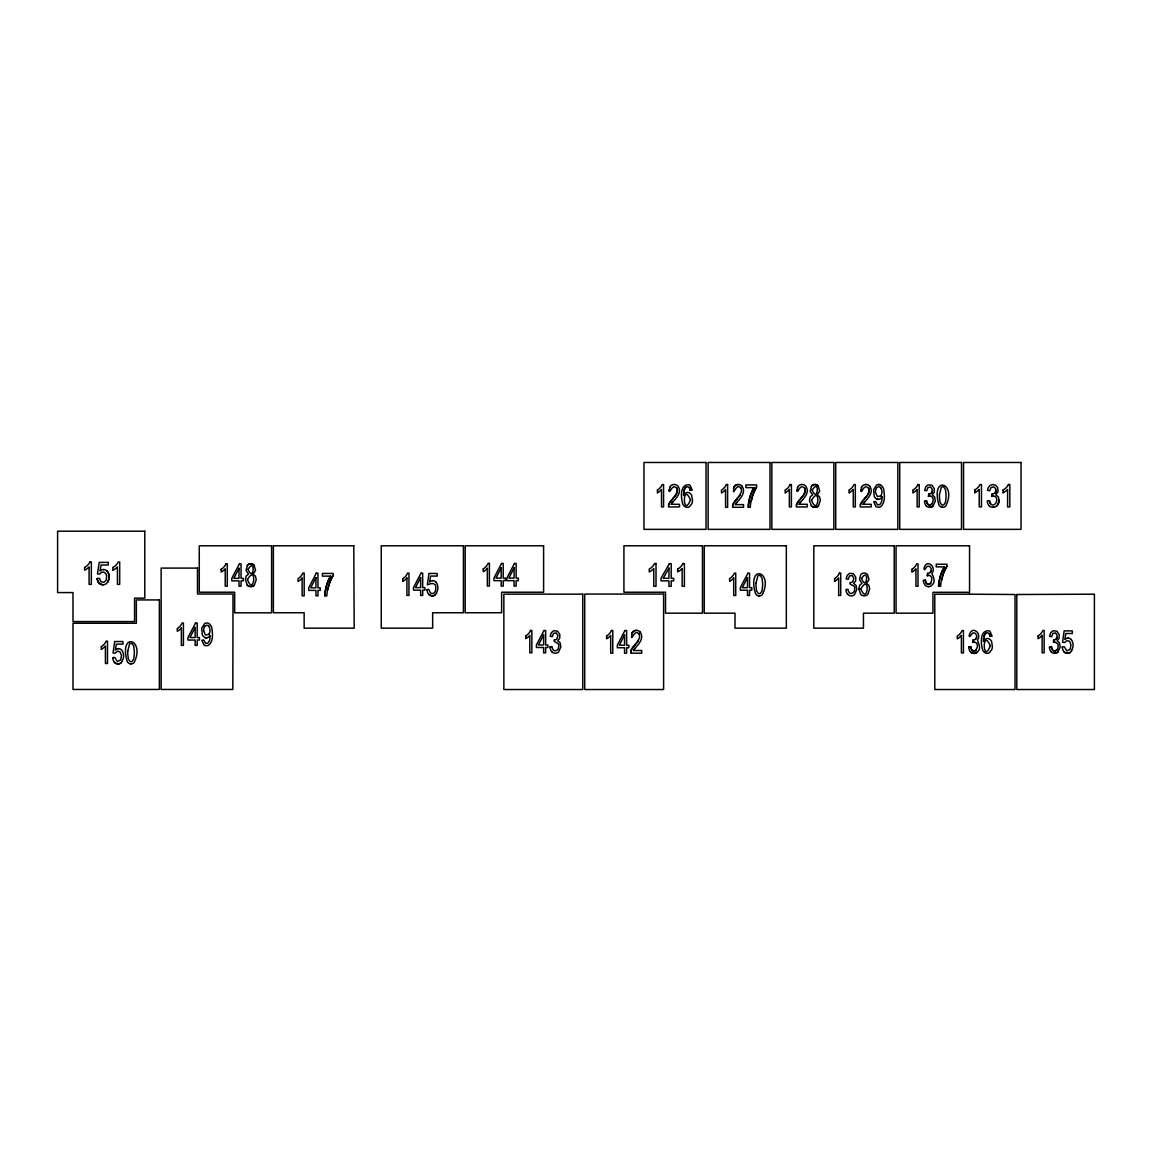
<?xml version="1.0" encoding="UTF-8"?>
<svg xmlns="http://www.w3.org/2000/svg" width="1152" height="1152" viewBox="0 0 1152 1152"><rect width="100%" height="100%" fill="white"/><g stroke="black" fill="none" stroke-linecap="round" stroke-linejoin="round"><path stroke-width="1.5" d="M882.288 496.973L881.539 502.114L879.696 504.72L877.32 504.778L875.678 501.523L873.72 501.768L875.866 506.477A3.802 3.802 0 0 0 877.018 507.096L879.264 507.211A4.277 4.277 0 0 0 880.488 506.779C885.542 502.891 884.419 495.216 883.786 489.614A9.907 9.907 0 0 0 883.224 488.016L882.216 486.36A5.616 5.616 0 0 0 881.237 485.424L880.171 484.834M992.261 494.006A4.133 4.133 0 0 0 994.838 493.07A3.01 3.01 0 0 0 995.861 491.357L995.587 488.434L993.47 486.821L990.922 487.67L989.698 490.795L987.451 490.306L988.373 487.354L990.302 485.251L992.938 484.531L995.688 485.323L997.618 487.454L998.122 491.702L995.774 494.842L998.395 496.915L999.173 500.688L997.214 505.512A5.659 5.659 0 0 1 993.355 507.312M676.037 494.683A36.331 36.331 0 0 1 672.739 498.643A40.104 40.104 0 0 0 675.677 495.173C677.635 492.898 678.442 488.059 674.914 486.864C670.882 485.726 668.808 497.347 669.758 487.368M803.851 494.683A36.317 36.317 0 0 1 800.554 498.643A40.09 40.09 0 0 0 803.491 495.173C805.45 492.898 806.242 488.059 802.728 486.864C798.696 485.726 796.637 497.347 797.587 487.368M867.787 494.683A36.317 36.317 0 0 1 864.49 498.643A40.09 40.09 0 0 0 867.427 495.173C869.386 492.898 870.178 488.059 866.664 486.864C862.632 485.726 860.573 497.347 861.523 487.368M554.227 639.878C552.787 643.018 560.462 641.851 558.648 647.021C558.994 650.678 553.45 652.651 552.485 648.576A11.045 11.045 0 0 1 552.024 646.574L549.979 646.934M850.176 582.494C848.549 585.864 856.109 584.107 854.626 589.176C855.288 592.92 849.557 595.584 848.448 591.206A11.059 11.059 0 0 1 847.987 589.205L845.942 589.565A7.963 7.963 0 0 0 847.685 594.374M926.179 505.829A7.949 7.949 0 0 1 924.509 501.019L926.467 500.659A11.03 11.03 0 0 0 926.942 502.661C930.773 510.322 937.08 496.757 929.894 496.051A4.795 4.795 0 0 0 928.469 496.382L928.685 493.963M928.613 575.366A4.781 4.781 0 0 0 927.259 575.712L927.475 573.278M968.674 647.05L970.704 646.69A11.045 11.045 0 0 0 971.165 648.691C975.038 656.395 981.302 642.643 974.059 642.082A4.781 4.781 0 0 0 972.691 642.413L972.922 639.994M1053.59 639.907C1051.963 643.262 1059.509 641.534 1058.04 646.589C1058.674 650.174 1053.23 653.011 1051.949 648.821A10.584 10.584 0 0 1 1051.416 646.618L1049.371 646.978A7.978 7.978 0 0 0 1051.114 651.787M989.165 505.829A7.546 7.546 0 0 1 987.278 501.019L989.467 500.659A10.21 10.21 0 0 0 989.971 502.661C994.118 510.509 1001.088 496.541 993.154 496.051A5.702 5.702 0 0 0 991.656 496.382L991.901 493.949M684.058 490.738L684 490.997A23.486 23.486 0 0 0 683.654 495.418L685.152 493.387A4.536 4.536 0 0 1 685.944 492.869L686.218 492.739A3.686 3.686 0 0 1 689.515 492.955L690.739 494.006A6.811 6.811 0 0 1 691.733 495.547L692.496 500.717A10.714 10.714 0 0 1 691.877 503.582L689.414 506.765A4.061 4.061 0 0 1 687.715 507.283L686.722 507.254A4.291 4.291 0 0 1 685.037 506.664L684.058 505.886A6.854 6.854 0 0 1 682.819 504.101C680.861 498.168 679.694 484.142 688.91 484.747A3.859 3.859 0 0 1 690.077 485.366L692.251 490.09L690.221 490.291M929.016 494.006A3.571 3.571 0 0 0 931.363 493.07L932.371 489.715L930.643 486.979L928.008 487.44L926.683 490.795L924.638 490.306L925.733 486.878L928.037 484.819L931.997 485.222L934.301 488.664L934.171 492.35L932.213 494.842L934.603 496.915L935.294 501.034L933.106 505.958A4.838 4.838 0 0 1 930.024 507.312A5.486 5.486 0 0 1 929.448 507.298M927.806 573.336A3.557 3.557 0 0 0 930.139 572.4C933.322 569.923 929.246 563.357 926.294 567.374C922.176 574.776 923.918 560.736 930.182 564.235C933.523 565.776 934.301 570.816 931.882 573.466C932.53 575.381 936.59 581.688 931.882 585.288A4.838 4.838 0 0 1 928.512 586.642A4.709 4.709 0 0 1 925.042 585.101A7.949 7.949 0 0 1 923.299 580.349L925.272 579.989A11.045 11.045 0 0 0 925.733 581.99C930.586 590.458 935.626 573.034 927.245 575.683M973.238 640.037A3.571 3.571 0 0 0 975.586 639.101C978.854 636.552 974.491 629.928 971.654 634.234C966.917 642.01 969.538 627.034 975.787 631.008C978.898 632.592 979.661 637.258 977.53 639.922C977.501 642.038 982.282 648.562 977.328 651.989A4.838 4.838 0 0 1 974.246 653.342A5.472 5.472 0 0 1 973.67 653.328A4.637 4.637 0 0 1 970.488 651.802A4.709 4.709 0 0 0 973.944 653.371A4.939 4.939 0 0 0 977.342 652.018M983.938 636.768L983.88 637.027A23.458 23.458 0 0 0 983.534 641.448L985.032 639.403A4.536 4.536 0 0 1 985.824 638.899L986.098 638.77A3.686 3.686 0 0 1 989.395 638.986L990.619 640.022A6.797 6.797 0 0 1 991.613 641.578L992.376 646.733A10.699 10.699 0 0 1 991.757 649.598L989.294 652.781A4.061 4.061 0 0 1 987.595 653.299L986.602 653.27A4.291 4.291 0 0 1 984.917 652.68L983.938 651.902A6.854 6.854 0 0 1 982.699 650.117C980.741 644.184 979.574 630.173 988.79 630.778A3.859 3.859 0 0 1 989.957 631.397L992.131 636.106L990.101 636.322M1053.922 639.965A3.542 3.542 0 0 0 1056.254 639.029L1057.248 635.501L1055.549 632.923L1052.928 633.398L1051.603 636.754L1049.573 636.264L1050.667 632.837L1052.942 630.778L1056.888 631.181L1059.192 634.622L1059.062 638.294L1057.104 640.786L1059.48 642.874L1060.171 646.992L1057.997 651.917A4.81 4.81 0 0 1 1054.915 653.256A5.443 5.443 0 0 1 1054.354 653.242M632.074 633.024C630.274 645.494 634.19 627.768 638.712 633.859M733.954 487.152C732.168 499.622 736.056 481.896 740.563 487.973M436.637 593.136L435.024 594.979A4.45 4.45 0 0 1 432.965 595.8L432.634 595.829A5.602 5.602 0 0 1 432.014 595.829M1071.85 650.534L1070.237 652.378A4.45 4.45 0 0 1 1068.178 653.198L1067.846 653.227A5.616 5.616 0 0 1 1067.227 653.227A4.723 4.723 0 0 1 1064.002 651.758A7.848 7.848 0 0 1 1062.288 647.021M122.414 661.19L120.787 663.034A4.493 4.493 0 0 1 118.714 663.854L118.382 663.883A5.659 5.659 0 0 1 117.763 663.883M740.218 494.582L739.714 495.346A40.622 40.622 0 0 1 736.805 498.902A36.821 36.821 0 0 0 740.088 494.856M638.366 640.454L637.862 641.232A40.666 40.666 0 0 1 634.939 644.789A36.864 36.864 0 0 0 638.251 640.728M107.726 582.048L106.502 583.474A5.184 5.184 0 0 1 104.026 584.669L103.306 584.741A6.84 6.84 0 0 1 102.614 584.755L98.856 583.056L97.056 578.534L99.418 578.29L100.872 581.702L103.896 582.365L106.258 579.989L106.69 575.698L105.71 573.365L103.723 572.098L101.39 572.342L99.562 574.171L97.459 573.84L99.23 562.392L108.302 562.392L108.302 564.998L101.016 564.998L100.037 570.989A5.458 5.458 0 0 1 103.478 569.52M814.32 507.283A4.752 4.752 0 0 1 811.354 505.814A4.795 4.795 0 0 0 814.32 507.283A5.846 5.846 0 0 0 815.515 507.269A4.752 4.752 0 0 0 818.496 505.814L820.382 500.285L819.49 496.8L817.258 494.827L819.662 491.112L818.208 486.029A4.493 4.493 0 0 0 814.622 484.531A4.306 4.306 0 0 0 811.57 485.971L810.187 491.242L812.621 494.827L810.274 496.829L809.467 500.472L811.354 505.8M732.816 505.368A6.595 6.595 0 0 0 732.586 507.298L743.544 507.298L743.544 504.619L735.408 504.619A9.216 9.216 0 0 1 736.416 502.906A16.934 16.934 0 0 1 736.848 502.358C740.722 498.226 746.323 491.904 741.946 486.13M630.922 651.24A6.566 6.566 0 0 0 630.691 653.184L641.707 653.184L641.707 650.506L633.528 650.506A9.202 9.202 0 0 1 634.55 648.792A16.949 16.949 0 0 1 634.982 648.245C638.87 644.112 644.515 637.79 640.109 632.002M668.75 505.022A6.394 6.394 0 0 0 668.52 506.923L679.493 506.923L679.493 504.288L671.357 504.288A9.029 9.029 0 0 1 672.365 502.603A16.69 16.69 0 0 1 672.782 502.07C676.57 498.038 682.128 492.048 678.082 486.317A4.608 4.608 0 0 0 674.87 484.546L674.582 484.546A6.365 6.365 0 0 0 673.718 484.56M796.579 505.022A6.394 6.394 0 0 0 796.349 506.923L807.307 506.923L807.307 504.288L799.171 504.288A9.029 9.029 0 0 1 800.179 502.603A16.69 16.69 0 0 1 800.611 502.07C804.384 498.038 809.942 492.048 805.882 486.317A4.594 4.594 0 0 0 802.699 484.546L802.411 484.546A6.35 6.35 0 0 0 801.533 484.56M860.515 505.022A6.394 6.394 0 0 0 860.285 506.923L871.229 506.923L871.229 504.288L863.107 504.288A9.029 9.029 0 0 1 864.115 502.603A16.69 16.69 0 0 1 864.533 502.07C868.32 498.038 873.864 492.048 869.818 486.317M204.854 626.414L205.546 625.738A2.506 2.506 0 0 1 208.843 626.184L208.973 626.328M208.987 634.392L205.474 634.997L203.602 630.878M880.906 495.922L877.378 496.526L875.506 492.422A7.013 7.013 0 0 1 876.658 487.872M250.2 586.555A4.752 4.752 0 0 1 247.219 585.086A4.795 4.795 0 0 0 250.2 586.555A5.846 5.846 0 0 0 251.395 586.555A4.752 4.752 0 0 0 254.376 585.101L256.262 579.571L255.355 576.086L253.138 574.114L255.542 570.384L254.088 565.301A4.349 4.349 0 0 0 251.035 563.789A4.478 4.478 0 0 0 247.248 565.43M972.691 642.384L974.059 642.082M928.454 496.354L929.894 496.051M991.642 496.354L993.154 496.051M426.989 589.622C430.286 587.909 428.818 593.554 432 593.568C434.275 593.798 435.586 591.278 435.73 589.32C436.939 582.005 431.035 582.998 427.349 584.914L428.947 573.466L437.17 573.466L437.17 576.086L430.574 576.086L429.682 582.077A4.752 4.752 0 0 1 432.792 580.594M112.709 657.677L114.854 657.432L117.317 661.536L120.658 659.966L121.522 655.358L120.053 651.917L117.533 651.182L115.042 653.184L113.069 652.968L114.682 641.52L122.947 641.52L122.947 644.141L116.309 644.141L115.416 650.131A4.781 4.781 0 0 1 118.541 648.648M1062.202 647.021L1064.333 646.776L1066.781 650.88L1070.122 649.31L1070.986 644.976L1069.646 641.39L1067.112 640.526L1064.52 642.542L1062.562 642.326L1064.16 630.878L1072.382 630.878L1072.382 633.499L1065.787 633.499L1064.894 639.49A4.752 4.752 0 0 1 1068.005 637.992M878.083 484.56L879.019 484.546M790.085 484.531L791.395 484.531L791.395 506.923L789.365 506.923L789.365 489.47A12.528 12.528 0 0 1 785.261 492.739M917.885 484.531L919.195 484.531L919.195 506.909L917.15 506.909L917.15 489.47A12.557 12.557 0 0 1 913.061 492.725M1008.403 484.531L1009.843 484.531L1009.843 506.909L1007.597 506.909L1007.597 489.47A13.651 13.651 0 0 1 1003.09 492.71M748.411 507.298A38.866 38.866 0 0 1 754.099 487.656L745.862 487.598L745.862 484.92L756.605 484.92L756.605 487.08A40.378 40.378 0 0 0 751.277 501.106A41.04 41.04 0 0 1 756.518 487.037M748.181 507.298L750.283 507.298A39.355 39.355 0 0 1 751.046 501.062M89.87 561.989L91.325 561.989L91.325 584.381L89.078 584.381L89.078 566.928A13.651 13.651 0 0 1 84.571 570.182L84.6 567.59M682.949 563.53L684.389 563.53L684.389 586.296L682.142 586.296L682.142 568.555A13.666 13.666 0 0 1 677.635 571.867L677.664 569.218M225.965 563.818L227.275 563.818L227.275 586.195L225.23 586.195L225.23 568.757A12.528 12.528 0 0 1 221.141 572.011L221.17 569.405M839.405 573.077L840.715 573.077L840.715 595.44L838.685 595.44L838.685 578.016A12.528 12.528 0 0 1 834.595 581.27M530.554 630.446L531.864 630.446L531.864 652.824L529.819 652.824L529.819 635.386A12.542 12.542 0 0 1 525.73 638.64L525.744 636.048M866.909 484.603L866.333 484.546A6.35 6.35 0 0 0 865.469 484.56M739.21 484.603L738.648 484.546A6.25 6.25 0 0 0 737.77 484.56A4.925 4.925 0 0 0 733.91 487.123M637.358 630.475L636.782 630.418A6.322 6.322 0 0 0 635.918 630.446A4.939 4.939 0 0 0 632.03 633.01M942.178 507.24A4.104 4.104 0 0 0 945.806 506.002C957.341 482.702 930.557 474.509 938.779 504.619A6.437 6.437 0 0 0 939.341 505.512L940.147 506.376A3.931 3.931 0 0 0 942.163 507.254L942.451 507.269M758.722 595.858A4.104 4.104 0 0 0 762.35 594.605C773.899 571.291 747.101 563.098 755.323 593.222A6.437 6.437 0 0 0 755.885 594.13L756.706 594.994A3.931 3.931 0 0 0 758.722 595.858L759.01 595.886M130.464 663.854A4.104 4.104 0 0 0 134.093 662.602C145.627 639.288 118.843 631.094 127.066 661.219A6.437 6.437 0 0 0 127.613 662.126L128.434 662.99A3.931 3.931 0 0 0 130.45 663.854L130.738 663.883M106.661 570.73L107.107 571.147A7.531 7.531 0 0 1 109.08 575.669L109.138 576.043A9.821 9.821 0 0 1 107.798 582.091M1071.288 639.634L1070.683 639.043A4.176 4.176 0 0 0 1067.818 638.078M436.075 582.221L435.47 581.63A4.176 4.176 0 0 0 432.605 580.666M247.234 585.086L245.347 579.485L246.269 575.928L248.486 574.114L246.038 570.341L247.478 565.272A4.306 4.306 0 0 1 250.502 563.803A4.493 4.493 0 0 1 254.146 565.258M880.877 487.858L880.762 487.714A2.506 2.506 0 0 0 877.406 487.195M882.288 496.872L881.942 497.045A5.472 5.472 0 0 1 880.618 498.557L879.797 499.046A3.542 3.542 0 0 1 878.328 499.363M1042.128 635.429L1042.128 652.853L1044.158 652.853L1044.158 630.49L1042.848 630.49A11.707 11.707 0 0 1 1038.01 635.976M1038.067 636.077L1038.067 638.726A12.499 12.499 0 0 0 1042.099 635.414M1003.118 490.133L1003.118 492.768M974.75 490.133L974.75 492.768M961.402 635.501L961.402 652.939L963.432 652.939L963.432 630.562L962.122 630.562A11.722 11.722 0 0 1 957.254 636.048L957.326 638.798A12.542 12.542 0 0 0 961.373 635.486M946.901 566.309A39.917 39.917 0 0 0 941.659 580.147A39.269 39.269 0 0 1 946.915 566.323L946.987 564.235L936.245 564.235L936.245 566.87L944.366 566.87A37.469 37.469 0 0 0 939.485 579.902A38.16 38.16 0 0 0 938.52 586.224L940.651 586.224A38.03 38.03 0 0 1 941.414 580.104M913.075 490.133L913.075 492.768M911.894 569.448L911.894 572.098A12.542 12.542 0 0 0 915.941 568.786L915.97 586.224L918 586.224L918 563.861L916.69 563.861A11.722 11.722 0 0 1 911.822 569.347M849.226 490.133L849.226 492.782M834.61 578.664L834.61 581.314M785.29 490.133L785.29 492.782M733.709 578.074L733.709 595.512L735.739 595.512L735.739 573.134L734.429 573.134A11.736 11.736 0 0 1 729.562 578.621L729.619 581.371A12.557 12.557 0 0 0 733.68 578.059M657.446 490.133L657.446 492.782M606.614 636.106L606.614 638.798A12.629 12.629 0 0 0 610.69 635.429L610.704 653.184L612.763 653.184L612.763 630.418L611.438 630.418A11.88 11.88 0 0 1 606.557 635.99M487.354 568.368L487.354 586.094L489.398 586.094L489.398 563.328L488.088 563.328A11.866 11.866 0 0 1 483.206 568.915M483.278 569.03L483.278 571.723A12.6 12.6 0 0 0 487.325 568.339M406.915 578.016L406.915 595.454L408.946 595.454L408.946 573.077L407.635 573.077A11.707 11.707 0 0 1 402.797 578.563M402.854 578.664L402.854 581.314M302.141 578.088L302.141 595.829L304.186 595.829L304.186 573.062L302.875 573.062A11.866 11.866 0 0 1 298.008 578.65L298.066 581.443A12.571 12.571 0 0 0 302.126 578.074M181.368 627.941L181.368 645.394L183.413 645.394L183.413 623.002L182.102 623.002A11.722 11.722 0 0 1 177.235 628.488L177.307 631.238A12.528 12.528 0 0 0 181.354 627.926M112.968 567.59L112.968 570.226M101.362 646.718L101.362 649.368M89.942 562.018A12.168 12.168 0 0 1 84.514 567.432M97.142 578.534A7.445 7.445 0 0 0 98.798 583.114A5.573 5.573 0 0 0 103.306 584.726M107.136 571.104A8.885 8.885 0 0 1 107.467 581.861M103.262 569.578A4.997 4.997 0 0 1 106.891 570.917M112.939 570.182A13.651 13.651 0 0 0 117.432 566.914L117.446 584.381L119.693 584.381L119.693 561.989L118.253 561.989A12.168 12.168 0 0 1 112.896 567.432M101.333 649.325A12.557 12.557 0 0 0 105.422 646.056L105.437 663.509L107.482 663.509L107.482 641.131L106.171 641.131A11.736 11.736 0 0 1 101.29 646.618M114.437 662.472A7.834 7.834 0 0 1 112.795 657.677M121.046 662.832A4.522 4.522 0 0 1 114.84 662.458M122.126 661.003A9.504 9.504 0 0 0 121.882 650.261L121.219 649.685A4.205 4.205 0 0 0 118.354 648.72M118.382 663.898A4.867 4.867 0 0 1 114.307 662.227M205.906 637.805A3.701 3.701 0 0 1 204.509 637.33L203.285 636.293A6.653 6.653 0 0 1 202.306 634.738L201.715 628.171L204.667 623.52A4.075 4.075 0 0 1 206.165 623.03L207.115 623.016A4.133 4.133 0 0 1 208.253 623.29L209.333 623.894A5.616 5.616 0 0 1 210.298 624.816L211.32 626.486A9.907 9.907 0 0 1 211.867 628.085C212.515 633.672 213.624 641.347 208.57 645.25A4.277 4.277 0 0 1 207.346 645.682L205.099 645.566A3.802 3.802 0 0 1 203.947 644.947L201.802 640.238L203.76 639.994L205.517 643.306L207.792 643.19L209.722 640.267L210.024 635.515A5.472 5.472 0 0 1 208.699 637.013L207.878 637.517A3.542 3.542 0 0 1 206.41 637.834M206.712 637.819A3.888 3.888 0 0 1 205.416 637.704M208.786 626.458A6.768 6.768 0 0 1 208.843 634.291M203.688 630.878A7.013 7.013 0 0 1 204.739 626.342M225.994 563.832A11.722 11.722 0 0 1 221.098 569.304M254.376 585.101A4.81 4.81 0 0 1 251.395 586.555M333.072 575.568A41.04 41.04 0 0 0 327.83 589.637A40.378 40.378 0 0 1 333.101 575.582L333.158 573.451L322.43 573.451L322.43 576.13L330.552 576.13A38.534 38.534 0 0 0 325.67 589.392A39.485 39.485 0 0 0 324.691 595.829L326.837 595.829A39.355 39.355 0 0 1 327.6 589.594M324.979 595.829A38.866 38.866 0 0 1 330.653 576.187M406.886 578.002A12.499 12.499 0 0 1 402.826 581.27M428.702 594.418A7.862 7.862 0 0 1 427.075 589.622M435.283 594.778A4.493 4.493 0 0 1 429.106 594.403M436.104 582.206A9.533 9.533 0 0 1 436.349 592.949M432.634 595.843A4.824 4.824 0 0 1 428.573 594.173M530.582 630.461A11.722 11.722 0 0 1 525.686 635.933M551.722 651.744A7.949 7.949 0 0 1 550.051 646.934M551.794 651.686A4.709 4.709 0 0 0 555.25 653.256A4.939 4.939 0 0 0 558.662 651.902L560.822 646.949L560.131 642.83L557.741 640.757L559.699 638.266L559.843 634.579L557.525 631.138L553.579 630.734L551.275 632.794L550.181 636.221L552.226 636.71L553.55 633.355L556.186 632.894L557.914 635.63L556.891 638.986A3.557 3.557 0 0 1 554.558 639.922M637.07 630.432A4.565 4.565 0 0 1 640.325 632.232M638.971 633.528A6.106 6.106 0 0 1 638.122 640.253M633.499 650.491A10.685 10.685 0 0 1 634.982 648.259M631.814 633.571A5.054 5.054 0 0 1 635.904 630.331M683.006 563.558A12.283 12.283 0 0 1 677.592 569.074M839.448 573.091A11.722 11.722 0 0 1 834.552 578.563M847.757 594.317A4.694 4.694 0 0 0 851.213 595.886A4.925 4.925 0 0 0 854.611 594.518L856.771 589.579L856.08 585.461L853.69 583.373L855.662 580.882L855.792 577.21L853.344 573.682L849.528 573.365L847.238 575.424L846.144 578.851L848.174 579.341L849.514 575.986L852.134 575.51L853.862 578.261L852.854 581.616A3.557 3.557 0 0 1 850.507 582.552M928.8 586.613A5.472 5.472 0 0 1 928.238 586.613M931.032 570.874A2.995 2.995 0 0 1 930.154 572.414M926.021 582.754A9.202 9.202 0 0 1 925.315 579.974M930.859 583.214A2.88 2.88 0 0 1 926.136 583.142M938.794 586.238A37.699 37.699 0 0 1 944.482 566.942M970.416 651.859A7.949 7.949 0 0 1 968.746 647.05M976.464 637.574A2.995 2.995 0 0 1 975.6 639.115M971.467 649.469A9.202 9.202 0 0 1 970.747 646.69M976.306 649.93A2.88 2.88 0 0 1 971.582 649.843M983.592 641.434A19.973 19.973 0 0 1 984.038 636.048M984.182 636.091A6.552 6.552 0 0 1 985.622 633.413M989.352 633.96A2.506 2.506 0 0 0 985.493 633.442A6.797 6.797 0 0 0 984.024 636.782M989.395 633.96A6.811 6.811 0 0 1 990.043 636.336A6.538 6.538 0 0 0 989.309 633.802M1051.171 651.73A4.68 4.68 0 0 0 1054.627 653.299A4.91 4.91 0 0 0 1058.011 651.931M1057.133 637.502A2.995 2.995 0 0 1 1056.269 639.043M1053.374 642.341A4.752 4.752 0 0 1 1054.728 641.995M1052.15 649.382A9.23 9.23 0 0 1 1051.445 646.603M1056.974 649.843A2.866 2.866 0 0 1 1052.266 649.771M1071.317 639.605A9.518 9.518 0 0 1 1071.562 650.347M1070.496 652.19A4.493 4.493 0 0 1 1068.178 653.198M1067.846 653.242A4.824 4.824 0 0 1 1063.786 651.571M974.722 492.71A13.651 13.651 0 0 0 979.214 489.456L979.229 506.909L981.475 506.909L981.475 484.531L980.021 484.531A12.168 12.168 0 0 1 974.664 489.974M993.024 507.312A5.357 5.357 0 0 1 989.006 505.57M993.686 507.269A6.624 6.624 0 0 1 992.736 507.298M999.158 500.328A7.517 7.517 0 0 1 997.272 505.555M995.904 490.939A3.211 3.211 0 0 1 994.867 493.114M995.976 490.075A5.717 5.717 0 0 1 995.962 490.723M990.403 503.611A8.222 8.222 0 0 1 989.525 500.645M1008.461 484.574A12.168 12.168 0 0 1 1003.046 489.974M917.928 484.546A11.722 11.722 0 0 1 913.018 490.018M929.722 507.341A4.723 4.723 0 0 1 926.251 505.771M933.12 505.987A4.939 4.939 0 0 1 929.722 507.312M932.242 491.544A2.995 2.995 0 0 1 931.378 493.085M927.23 503.438A9.202 9.202 0 0 1 926.51 500.659M932.083 503.899A2.88 2.88 0 0 1 927.346 503.813M849.197 492.739A12.528 12.528 0 0 0 853.272 489.456L853.286 506.923L855.317 506.923L855.317 484.531L854.006 484.531A11.722 11.722 0 0 1 849.154 490.018M866.621 484.546A4.594 4.594 0 0 1 869.861 486.331M861.394 487.627A5.011 5.011 0 0 1 865.526 484.445M868.594 487.757A5.962 5.962 0 0 1 867.672 494.208M863.078 504.274A10.483 10.483 0 0 1 864.547 502.07M860.659 490.982A13.651 13.651 0 0 1 860.789 489.859M880.056 484.834A4.075 4.075 0 0 0 876.571 485.05L873.619 489.701L874.21 496.267A6.653 6.653 0 0 0 875.203 497.822L876.427 498.859A3.701 3.701 0 0 0 877.81 499.334M878.63 499.349A3.888 3.888 0 0 1 877.334 499.234M880.704 487.987A6.768 6.768 0 0 1 880.762 495.821M790.128 484.546A11.722 11.722 0 0 1 785.218 490.018M797.458 487.627A5.011 5.011 0 0 1 801.59 484.445M804.658 487.757A5.962 5.962 0 0 1 803.736 494.208M799.142 504.274A10.483 10.483 0 0 1 800.611 502.07M796.723 490.982A13.651 13.651 0 0 1 796.853 489.859M818.51 505.829A4.81 4.81 0 0 1 815.515 507.283M818.222 486.014A4.349 4.349 0 0 0 815.155 484.517A4.478 4.478 0 0 0 811.368 486.144M738.936 484.56A4.536 4.536 0 0 1 742.162 486.36M740.822 487.656A6.12 6.12 0 0 1 739.973 494.366M735.379 504.605A10.685 10.685 0 0 1 736.848 502.373M733.81 487.411A4.939 4.939 0 0 1 737.755 484.474M749.102 500.861A38.534 38.534 0 0 1 753.941 487.57M748.195 506.261A39.485 39.485 0 0 1 748.987 500.846M657.432 492.739A12.542 12.542 0 0 0 661.507 489.456L661.522 506.923L663.566 506.923L663.566 484.531L662.242 484.531A11.722 11.722 0 0 1 657.389 490.018M669.629 487.627A5.011 5.011 0 0 1 673.776 484.445M676.843 487.757A5.962 5.962 0 0 1 675.922 494.208M671.328 504.274A10.483 10.483 0 0 1 672.797 502.07M668.909 490.982A13.637 13.637 0 0 1 669.024 489.859M683.712 495.418A20.002 20.002 0 0 1 684.158 490.018M684.302 490.061A6.566 6.566 0 0 1 685.742 487.382M689.486 487.944A2.506 2.506 0 0 0 685.613 487.411A6.811 6.811 0 0 0 684.144 490.752M689.515 487.93A6.826 6.826 0 0 1 690.163 490.306A6.552 6.552 0 0 0 689.429 487.771M1016.813 594.504L1016.813 689.53L1094.4 689.53L1094.4 594.187L1016.813 594.504M690.466 499.853C682.632 519.437 682.142 480.658 690.466 499.853M858.787 588.73L860.674 594.331A4.752 4.752 0 0 0 863.64 595.8A5.861 5.861 0 0 0 864.85 595.8A4.81 4.81 0 0 0 867.83 594.346L869.702 588.816L868.81 585.346L866.592 583.358L868.997 579.643L867.542 574.56A4.349 4.349 0 0 0 864.475 573.048A4.478 4.478 0 0 0 860.688 574.69L859.507 579.787L861.941 583.358L859.709 585.187L858.787 588.73M990.331 645.869C982.44 665.395 982.08 626.717 990.331 645.869M247.435 579.528C254.189 597.47 257.299 563.011 247.435 579.528M811.555 500.256C818.41 518.184 821.275 483.739 811.555 500.256M860.875 588.787C867.672 606.672 870.682 572.342 860.875 588.787M248.083 569.304C253.728 583.344 255.845 556.574 248.083 569.304M812.218 490.018C817.704 504 820.138 477.403 812.218 490.018M861.538 578.549C867.096 592.502 869.342 565.978 861.538 578.549M127.728 651.197L127.714 651.845A56.434 56.434 0 0 0 127.728 653.832L128.347 659.016L129.888 661.291A2.074 2.074 0 0 0 132.178 661.306L133.718 659.002L134.338 653.832A57.01 57.01 0 0 0 134.338 651.197L133.718 646.013L132.178 643.738A2.117 2.117 0 0 0 131.011 643.392A2.189 2.189 0 0 0 129.6 643.896L127.728 651.197M756 583.2L755.986 583.848A56.434 56.434 0 0 0 756 585.835L756.605 591.019L758.16 593.294A2.074 2.074 0 0 0 760.45 593.309L761.99 591.005L762.61 585.835A57.01 57.01 0 0 0 762.61 583.2L762.077 578.347L760.594 575.856A2.117 2.117 0 0 0 759.283 575.395A2.189 2.189 0 0 0 757.872 575.899L756 583.2M939.442 494.597L939.442 495.245A56.362 56.362 0 0 0 939.442 497.232L940.061 502.416L941.602 504.691A2.074 2.074 0 0 0 943.906 504.691L945.446 502.402L946.066 497.232A56.938 56.938 0 0 0 946.051 494.597L945.446 489.413L943.891 487.138A2.117 2.117 0 0 0 942.725 486.792A2.189 2.189 0 0 0 941.328 487.296L939.442 494.597M315.936 577.627L310.738 587.851L315.936 587.851L315.936 577.627M501.163 567.893L495.965 578.117L501.163 578.117L501.163 567.893M514.08 567.893L508.882 578.117L514.08 578.117L514.08 567.893M624.557 634.982L619.344 645.206L624.557 645.206L624.557 634.982M316.296 573.163L308.736 587.851L308.736 590.4L315.936 590.4L315.936 595.829L317.966 595.829L317.966 590.4L320.213 590.4L320.213 587.851L317.966 587.851L317.966 573.163L316.296 573.163M420.653 577.555L415.469 587.606L420.653 587.606L420.653 577.555M195.149 627.494L189.95 637.546L195.149 637.546L195.149 627.494M239.011 568.296L233.813 578.347L239.011 578.347L239.011 568.296M501.538 563.429L493.949 578.117L493.949 580.666L501.163 580.666L501.163 586.094L503.208 586.094L503.208 580.666L505.454 580.666L505.454 578.117L503.208 578.117L503.208 563.429L501.538 563.429M514.454 563.429L506.866 578.117L506.866 580.666L514.08 580.666L514.08 586.094L516.125 586.094L516.125 580.666L518.371 580.666L518.371 578.117L516.125 578.117L516.125 563.429L514.454 563.429M543.614 634.939L538.416 644.976L543.614 644.976L543.614 634.939M624.931 630.504L617.328 645.206L617.328 647.755L624.557 647.755L624.557 653.184L626.616 653.184L626.616 647.755L628.862 647.755L628.862 645.206L626.616 645.206L626.616 630.504L624.931 630.504M747.504 577.613L742.306 587.664L747.504 587.664L747.504 577.613M421.027 573.163L413.482 587.606L413.482 590.126L420.653 590.126L420.653 595.454L422.683 595.454L422.683 590.126L424.915 590.126L424.915 587.606L422.683 587.606L422.683 573.163L421.027 573.163M195.523 623.088L187.949 637.546L187.949 640.051L195.149 640.051L195.149 645.394L197.179 645.394L197.179 640.051L199.426 640.051L199.426 637.546L197.179 637.546L197.179 623.088L195.523 623.088M239.386 563.904L231.811 578.347L231.811 580.867L239.011 580.867L239.011 586.195L241.042 586.195L241.042 580.867L243.288 580.867L243.288 578.347L241.042 578.347L241.042 563.904L239.386 563.904M543.974 630.547L536.414 644.976L536.414 647.482L543.614 647.482L543.614 652.824L545.645 652.824L545.645 647.482L547.891 647.482L547.891 644.976L545.645 644.976L545.645 630.547L543.974 630.547M747.878 573.221L740.304 587.664L740.304 590.184L747.504 590.184L747.504 595.512L749.549 595.512L749.549 590.184L751.795 590.184L751.795 587.664L749.549 587.664L749.549 573.221L747.878 573.221M668.952 568.094L663.235 578.318L668.952 578.318L668.952 568.094M669.355 563.616L661.032 578.318L661.032 580.867L668.952 580.867L668.952 586.296L671.184 586.296L671.184 580.867L673.661 580.867L673.661 578.318L671.184 578.318L671.184 563.616L669.355 563.616M706.018 462.47L643.968 462.47L643.968 529.358L706.018 529.358L706.018 462.47M769.982 462.47L708.134 462.47L708.134 529.358L769.982 529.358L769.982 462.47M833.846 462.47L771.826 462.47L771.826 529.358L833.846 529.358L833.846 462.47M897.826 462.47L835.704 462.47L835.704 529.358L897.826 529.358L897.826 462.47M961.517 462.47L899.741 462.47L899.741 529.358L961.517 529.358L961.517 462.47M1021.032 462.47L963.547 462.47L963.562 529.358L1021.032 529.358L1021.032 462.47M727.618 484.531L726.307 484.531A11.866 11.866 0 0 1 721.44 490.118L721.512 492.912A12.571 12.571 0 0 0 725.558 489.542L725.587 507.298L727.618 507.298L727.618 484.531M144.792 531.202L57.6 531.202L57.6 592.574L72.994 592.574L72.994 621.576L134.568 621.576L134.568 598.162L144.792 598.162L144.792 531.202M271.613 545.789L199.267 545.789L199.267 592.214L234.662 592.214L234.662 612.821L271.613 612.821L271.613 545.789M353.779 545.789L273.384 545.789L273.384 612.749L304.142 612.749L304.142 628.157L354.182 628.157L353.779 545.789M463.421 545.789L381.254 545.789L381.254 628.157L432.662 628.157L432.662 612.749L463.421 612.749L463.421 545.789M543.6 545.789L465.192 545.789L465.192 612.749L501.638 612.749L501.638 592.229L543.6 592.229L543.6 545.789M702.475 545.789L623.923 545.789L623.923 592.229L665.525 592.229L665.525 613.181L702.475 613.181L702.475 545.789M786.341 545.789L704.246 545.789L704.246 613.181L735.005 613.181L735.005 628.157L786.341 628.157L786.341 545.789M894.211 545.789L813.816 545.789L813.816 628.157L863.453 628.157L863.453 613.181L894.211 613.181L894.211 545.789M969.552 545.789L896.054 545.789L896.054 613.181L932.947 613.181L932.947 592.301L969.552 592.301L969.552 545.789M656.021 563.53L654.581 563.53A12.283 12.283 0 0 1 649.224 569.074L649.296 571.91A13.666 13.666 0 0 0 653.76 568.541L653.774 586.296L656.021 586.296L656.021 563.53M197.496 568.094L161.15 568.094L161.15 689.458L232.819 689.458L233.021 594L197.496 594L197.496 568.094M663.61 594.072L584.712 594.072L584.712 689.53L663.61 689.53L663.61 594.072M582.739 594.144L503.856 594.144L503.856 689.53L582.739 689.53L582.739 594.144M969.552 594.187L934.776 594.187L934.776 689.53L1015.027 689.53L1015.027 594.504L969.552 594.187M159.379 599.933L136.339 599.933L136.339 623.246L72.994 623.246L72.994 689.458L159.379 689.458L159.379 599.933M635.069 644.918A19.051 19.051 0 0 0 630.677 651.139A18.835 18.835 0 0 1 635.069 644.918M864.634 498.802A18.72 18.72 0 0 0 860.256 504.907A18.518 18.518 0 0 1 864.619 498.802M800.698 498.802A18.72 18.72 0 0 0 796.334 504.907A18.518 18.518 0 0 1 800.698 498.802M736.934 499.032A19.051 19.051 0 0 0 732.557 505.253A18.85 18.85 0 0 1 736.934 499.032M672.883 498.802A18.72 18.72 0 0 0 668.506 504.907A18.518 18.518 0 0 1 672.869 498.802"/></g></svg>
